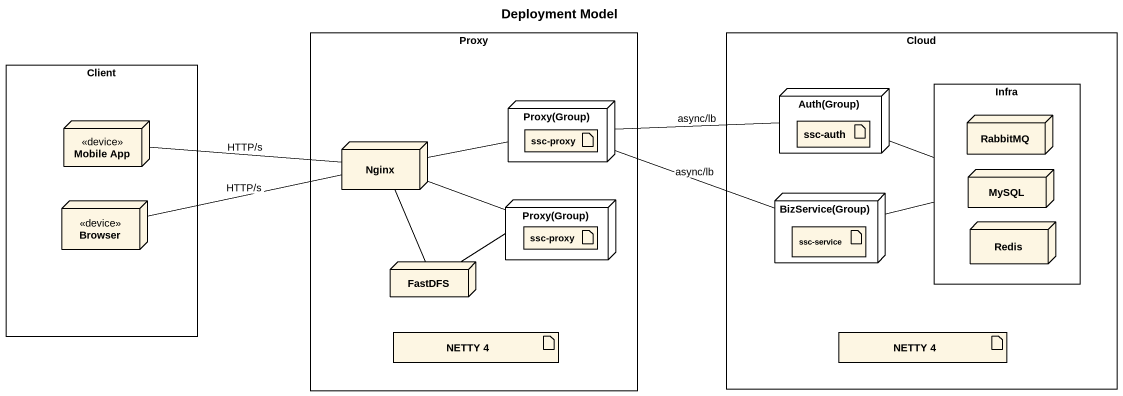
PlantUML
@startuml
title Deployment Model
rectangle Proxy {
  node "Proxy(Group)" as Proxy_Group {
    artifact "ssc-proxy" as ssc_proxy
  }
  node Nginx
  node "Proxy(Group)" as Proxy_Group_2 {
    artifact "ssc-proxy" as ssc_proxy_2
  }
  node FastDFS
  artifact "NETTY 4" as NETTY_4
}
rectangle "Cloud" as Cloud_ {
  rectangle Infra {
    node RabbitMQ
    node MySQL
    node Redis
  }
  node "Auth(Group)" as Auth_Group {
    artifact "ssc-auth" as ssc_auth
  }
  node "BizService(Group)" as BizService_Group {
    artifact "ssc-service" as ssc_service
  }
  artifact "NETTY 4" as NETTY_4_2
}
rectangle Client {
  node "Mobile App" as Mobile_App <<device>>
  node Browser <<device>>
}
Mobile_App -right- Nginx : HTTP/s
Proxy_Group -right- Auth_Group : async/lb
Proxy_Group -right- BizService_Group : async/lb
Auth_Group -right- Infra
Nginx -right- Proxy_Group
Nginx -right- Proxy_Group_2
Nginx -- FastDFS
Browser -right- Nginx : HTTP/s
Proxy_Group_2 -left- FastDFS
BizService_Group -right- Infra
@enduml
